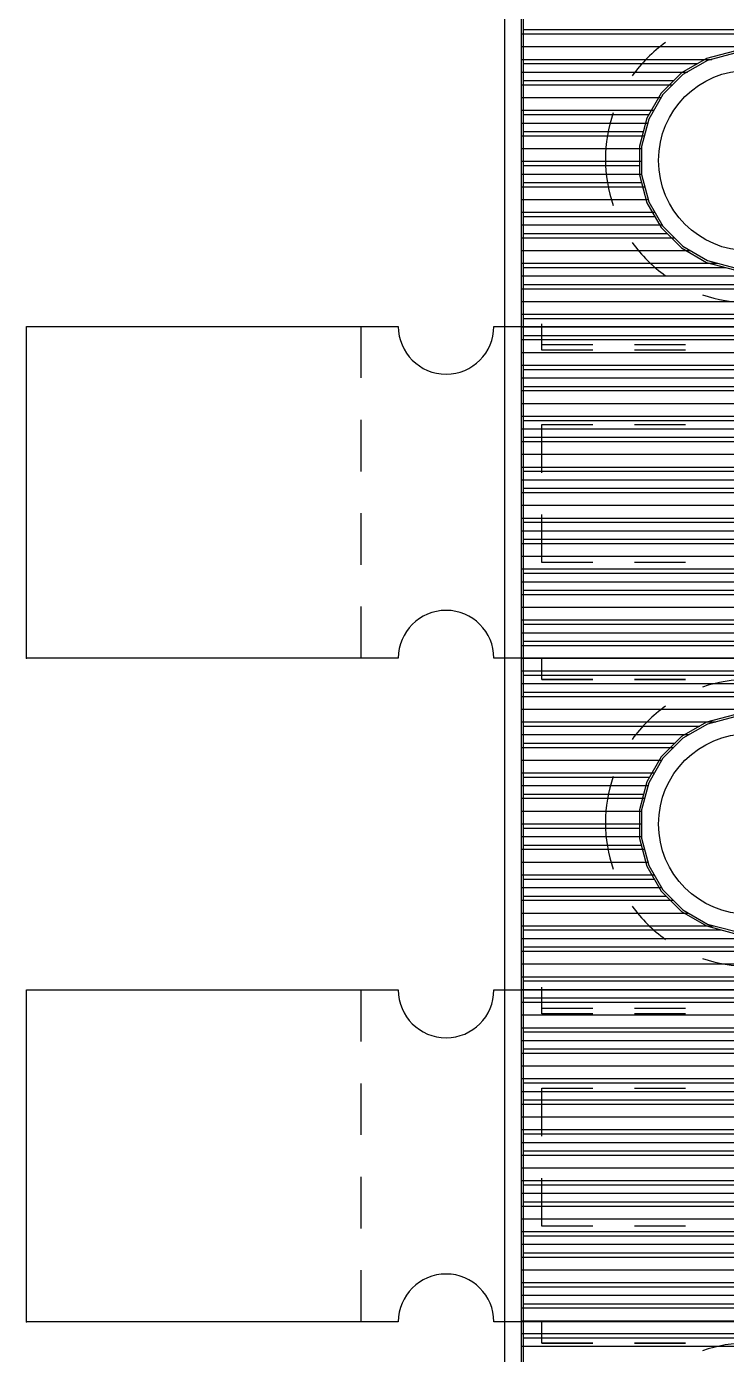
# Model space of a CAD drawing. Extents: x -0.45 to 6.54, y 0 to 7.98.
# Drawn here: x -0.45 to 0.209, y 3.424 to 4.675 of the extents above; entities that cross this region are included whole.
import ezdxf

# ---------------------------------------------------------------- set-up
doc = ezdxf.new("R2010")
doc.units = 0
for name, color, linetype in [('16', 175, 'CONTINUOUS'), ('2', 3, 'CONTINUOUS'), ('20', 6, 'CONTINUOUS'), ('23', 7, 'CONTINUOUS'), ('49', 253, 'CONTINUOUS'), ('51', 253, 'CONTINUOUS')]:
    doc.layers.add(name, color=color, linetype=linetype)

msp = doc.modelspace()

# ---------------------------------------------------------------- linework, layer by layer
at = {"layer": '16'}
for p, q in [((0.018, 0.2), (0.018, 7.78)), ((0.018, 4.672), (3.469, 4.672)), ((0.018, 4.656), (3.476017, 4.656)), ((0.018, 4.64), (0.18205, 4.64)), ((0.190243, 4.644731), (0.166757, 4.63117)), ((0.21644, 4.65175), (0.190243, 4.644731)), ((0.166757, 4.63117), (0.147579, 4.611993)), ((0.018, 4.624), (0.159586, 4.624)), ((0.018, 4.608), (0.145274, 4.608)), ((0.147579, 4.611993), (0.134019, 4.588507)), ((0.018, 4.592), (0.136036, 4.592)), ((0.134019, 4.588507), (0.127, 4.56231)), ((0.018, 4.576), (0.130668, 4.576)), ((0.018, 4.56), (0.127, 4.56)), ((0.127, 4.56231), (0.127, 4.53519)), ((0.018, 4.544), (0.127, 4.544)), ((0.018, 4.528), (0.128926, 4.528)), ((0.127, 4.53519), (0.134019, 4.508993)), ((0.018, 4.512), (0.133214, 4.512)), ((0.134019, 4.508993), (0.147579, 4.485507)), ((0.018, 4.496), (0.141521, 4.496)), ((0.018, 4.48), (0.153086, 4.48)), ((0.147579, 4.485507), (0.166757, 4.466329)), ((0.166757, 4.466329), (0.190243, 4.452769)), ((0.018, 4.464), (0.170791, 4.464)), ((0.190243, 4.452769), (0.21644, 4.44575)), ((0.018, 4.448), (0.208043, 4.448)), ((0.018, 4.432), (3.470593, 4.432)), ((0.018, 4.416), (3.469, 4.416)), ((0.018, 4.4), (3.473906, 4.4)), ((0.018, 4.384), (3.489773, 4.384)), ((0.018, 4.368), (1.815124, 4.368)), ((0.018, 4.352), (1.796122, 4.352)), ((0.018, 4.336), (0.916772, 4.336)), ((0.018, 4.32), (0.893944, 4.32)), ((0.018, 4.304), (0.878634, 4.304)), ((0.018, 4.288), (0.869397, 4.288)), ((0.018, 4.272), (0.862593, 4.272)), ((0.018, 4.256), (0.858306, 4.256)), ((0.018, 4.24), (0.857, 4.24)), ((0.018, 4.224), (0.857, 4.224)), ((0.018, 4.208), (0.860583, 4.208)), ((0.018, 4.192), (0.865067, 4.192)), ((0.018, 4.176), (0.874304, 4.176)), ((0.018, 4.16), (0.886444, 4.16)), ((0.018, 4.144), (0.903781, 4.144)), ((0.018, 4.128), (0.937396, 4.128)), ((0.018, 4.112), (6.362, 4.112)), ((0.018, 4.096), (6.362, 4.096)), ((0.018, 4.08), (6.06046, 4.08)), ((0.018, 4.064), (6.04446, 4.064)), ((0.018, 4.048), (6.036004, 4.048)), ((0.018, 4.032), (6.029376, 4.032)), ((0.018, 4.016), (0.183782, 4.016)), ((0.190243, 4.019731), (0.166757, 4.00617)), ((0.21644, 4.02675), (0.190243, 4.019731)), ((0.166757, 4.00617), (0.147579, 3.986993)), ((0.018, 4), (0.160586, 4)), ((0.018, 3.984), (0.145851, 3.984)), ((0.147579, 3.986993), (0.134019, 3.963507)), ((0.018, 3.968), (0.136614, 3.968)), ((0.018, 3.952), (0.130936, 3.952)), ((0.134019, 3.963507), (0.127, 3.93731)), ((0.018, 3.936), (0.127, 3.936)), ((0.127, 3.93731), (0.127, 3.91019)), ((0.018, 3.92), (0.127, 3.92)), ((0.018, 3.904), (0.128658, 3.904)), ((0.127, 3.91019), (0.134019, 3.883993)), ((0.018, 3.888), (0.132946, 3.888)), ((0.134019, 3.883993), (0.147579, 3.860507)), ((0.018, 3.872), (0.140944, 3.872)), ((0.018, 3.856), (0.152086, 3.856)), ((0.147579, 3.860507), (0.166757, 3.841329)), ((0.018, 3.84), (0.169059, 3.84)), ((0.166757, 3.841329), (0.190243, 3.827769)), ((0.190243, 3.827769), (0.21644, 3.82075)), ((0.018, 3.824), (0.204311, 3.824)), ((0.018, 3.808), (2.956195, 3.808)), ((0.018, 3.792), (2.234029, 3.792)), ((0.018, 3.776), (2.2208, 3.776)), ((0.018, 3.76), (2.2145, 3.76)), ((0.018, 3.744), (1.805695, 3.744)), ((0.018, 3.728), (1.794466, 3.728)), ((0.018, 3.712), (0.918504, 3.712)), ((0.018, 3.696), (0.894944, 3.696)), ((0.018, 3.68), (0.879212, 3.68)), ((0.018, 3.664), (0.869974, 3.664)), ((0.018, 3.648), (0.862861, 3.648)), ((0.018, 3.632), (0.858574, 3.632)), ((0.018, 3.616), (0.857, 3.616)), ((0.018, 3.6), (0.857, 3.6)), ((0.018, 3.584), (0.860315, 3.584)), ((0.018, 3.568), (0.864603, 3.568)), ((0.018, 3.552), (0.873727, 3.552)), ((0.018, 3.536), (0.885444, 3.536)), ((0.018, 3.52), (0.902049, 3.52)), ((0.018, 3.504), (0.933664, 3.504)), ((0.018, 3.488), (6.084252, 3.488)), ((0.018, 3.472), (6.362, 3.472)), ((0.018, 3.456), (6.362, 3.456)), ((0.018, 3.44), (6.362, 3.44))]:
    msp.add_line(p, q, dxfattribs=at)
at = {"layer": '2'}
for p, q in [((0.016, 0.2), (0.016, 7.78)), ((0.016, 4.668), (1.143, 4.668)), ((0.016, 4.656), (1.143, 4.656)), ((0.016, 4.644), (0.195244, 4.644)), ((0.191015, 4.642867), (0.167984, 4.62957)), ((0.216703, 4.64975), (0.191015, 4.642867)), ((0.016, 4.632), (0.172193, 4.632)), ((0.167984, 4.62957), (0.14918, 4.610765)), ((0.016, 4.62), (0.158414, 4.62)), ((0.016, 4.608), (0.147583, 4.608)), ((0.14918, 4.610765), (0.135883, 4.587734)), ((0.016, 4.596), (0.140655, 4.596)), ((0.016, 4.584), (0.134882, 4.584)), ((0.135883, 4.587734), (0.129, 4.562047)), ((0.016, 4.572), (0.131667, 4.572)), ((0.016, 4.56), (0.129, 4.56)), ((0.129, 4.562047), (0.129, 4.535453)), ((0.016, 4.548), (0.129, 4.548)), ((0.016, 4.536), (0.129, 4.536)), ((0.129, 4.535453), (0.135883, 4.509765)), ((0.016, 4.524), (0.132069, 4.524)), ((0.016, 4.512), (0.135284, 4.512)), ((0.135883, 4.509765), (0.14918, 4.486734)), ((0.016, 4.5), (0.141521, 4.5)), ((0.016, 4.488), (0.148449, 4.488)), ((0.14918, 4.486734), (0.167984, 4.46793)), ((0.016, 4.476), (0.159914, 4.476)), ((0.167984, 4.46793), (0.191015, 4.454633)), ((0.016, 4.464), (0.174791, 4.464)), ((0.191015, 4.454633), (0.216703, 4.44775)), ((0.016, 4.452), (0.200842, 4.452)), ((0.016, 4.44), (1.193, 4.44)), ((0.016, 4.428), (1.193, 4.428)), ((0.016, 4.416), (1.193, 4.416)), ((0.016, 4.404), (1.193, 4.404)), ((0.016, 4.392), (1.193, 4.392)), ((0.016, 4.38), (1.193, 4.38)), ((0.016, 4.368), (1.193, 4.368)), ((0.016, 4.356), (1.193, 4.356)), ((0.016, 4.344), (0.633258, 4.344)), ((0.016, 4.332), (0.603844, 4.332)), ((0.016, 4.32), (0.586772, 4.32)), ((0.016, 4.308), (0.574772, 4.308)), ((0.016, 4.296), (0.566325, 4.296)), ((0.016, 4.284), (0.559397, 4.284)), ((0.016, 4.272), (0.554664, 4.272)), ((0.016, 4.26), (0.551448, 4.26)), ((0.016, 4.248), (0.549, 4.248)), ((0.016, 4.236), (0.549, 4.236)), ((0.016, 4.224), (0.549, 4.224)), ((0.016, 4.212), (0.551582, 4.212)), ((0.016, 4.2), (0.554797, 4.2)), ((0.016, 4.188), (0.559685, 4.188)), ((0.016, 4.176), (0.566614, 4.176)), ((0.016, 4.164), (0.575272, 4.164)), ((0.016, 4.152), (0.587272, 4.152)), ((0.016, 4.14), (0.60471, 4.14)), ((0.016, 4.128), (0.635123, 4.128)), ((0.016, 4.116), (1.193, 4.116)), ((0.016, 4.104), (1.193, 4.104)), ((0.016, 4.092), (1.193, 4.092)), ((0.016, 4.08), (1.193, 4.08)), ((0.016, 4.068), (1.193, 4.068)), ((0.016, 4.056), (1.193, 4.056)), ((0.016, 4.044), (1.193, 4.044)), ((0.016, 4.032), (1.193, 4.032)), ((0.016, 4.02), (0.198976, 4.02)), ((0.191015, 4.017867), (0.167984, 4.00457)), ((0.216703, 4.02475), (0.191015, 4.017867)), ((0.016, 4.008), (0.173925, 4.008)), ((0.167984, 4.00457), (0.14918, 3.985765)), ((0.016, 3.996), (0.159414, 3.996)), ((0.016, 3.984), (0.148161, 3.984)), ((0.14918, 3.985765), (0.135883, 3.962734)), ((0.016, 3.972), (0.141233, 3.972)), ((0.016, 3.96), (0.13515, 3.96)), ((0.135883, 3.962734), (0.129, 3.937047)), ((0.016, 3.948), (0.131935, 3.948)), ((0.016, 3.936), (0.129, 3.936)), ((0.129, 3.937047), (0.129, 3.910453)), ((0.016, 3.924), (0.129, 3.924)), ((0.016, 3.912), (0.129, 3.912)), ((0.129, 3.910453), (0.135883, 3.884765)), ((0.016, 3.9), (0.131801, 3.9)), ((0.016, 3.888), (0.135016, 3.888)), ((0.135883, 3.884765), (0.14918, 3.861734)), ((0.016, 3.876), (0.140944, 3.876)), ((0.016, 3.864), (0.147872, 3.864)), ((0.016, 3.852), (0.158914, 3.852)), ((0.14918, 3.861734), (0.167984, 3.84293)), ((0.016, 3.84), (0.173059, 3.84)), ((0.167984, 3.84293), (0.191015, 3.829633)), ((0.016, 3.828), (0.19711, 3.828)), ((0.191015, 3.829633), (0.216703, 3.82275)), ((0.016, 3.816), (1.243, 3.816)), ((0.016, 3.804), (1.243, 3.804)), ((0.016, 3.792), (1.243, 3.792)), ((0.016, 3.78), (1.243, 3.78)), ((0.016, 3.768), (1.243, 3.768)), ((0.016, 3.756), (1.243, 3.756)), ((0.016, 3.744), (1.243, 3.744)), ((0.016, 3.732), (1.243, 3.732)), ((0.016, 3.72), (0.63699, 3.72)), ((0.016, 3.708), (0.605576, 3.708)), ((0.016, 3.696), (0.587772, 3.696)), ((0.016, 3.684), (0.575772, 3.684)), ((0.016, 3.672), (0.566902, 3.672)), ((0.016, 3.66), (0.559974, 3.66)), ((0.016, 3.648), (0.554932, 3.648)), ((0.016, 3.636), (0.551716, 3.636)), ((0.016, 3.624), (0.549, 3.624)), ((0.016, 3.612), (0.549, 3.612)), ((0.016, 3.6), (0.549, 3.6)), ((0.016, 3.588), (0.551314, 3.588)), ((0.016, 3.576), (0.55453, 3.576)), ((0.016, 3.564), (0.559108, 3.564)), ((0.016, 3.552), (0.566036, 3.552)), ((0.016, 3.54), (0.574272, 3.54)), ((0.016, 3.528), (0.586272, 3.528)), ((0.016, 3.516), (0.602978, 3.516)), ((0.016, 3.504), (0.631391, 3.504)), ((0.016, 3.492), (1.243, 3.492)), ((0.016, 3.48), (1.243, 3.48)), ((0.016, 3.468), (1.243, 3.468)), ((0.016, 3.456), (1.243, 3.456)), ((0.016, 3.444), (1.243, 3.444)), ((0.016, 3.432), (1.243, 3.432))]:
    msp.add_line(p, q, dxfattribs=at)
at = {"layer": '20'}
msp.add_line((0, 7.78), (0, 0.2), dxfattribs=at)
for centre in [(0.23, 4.54875), (0.23, 3.92375)]:
    msp.add_circle(centre, 0.085, dxfattribs=at)
at = {"layer": '23'}
for p in [(-0.45, 4.08), (-0.45, 4.08), (-0.45, 3.455), (-0.45, 3.455)]:
    msp.add_point(p, dxfattribs=at)
at = {"layer": '49'}
for p, q in [((0.035, 4.375), (0.035, 4.395)), ((0.035, 4.37), (0.035, 4.39)), ((0.035, 4.37), (0.035, 4.39)), ((0.083025, 4.375), (0.035, 4.375)), ((0.083025, 4.37), (0.035, 4.37)), ((0.083025, 4.37), (0.035, 4.37)), ((0.17042, 4.375), (0.122395, 4.375)), ((0.17042, 4.37), (0.122395, 4.37)), ((0.17042, 4.37), (0.122395, 4.37)), ((0.035, 4.254685), (0.035, 4.3)), ((0.035, 4.3), (0.083025, 4.3)), ((0.035, 4.254685), (0.035, 4.3)), ((0.035, 4.3), (0.083025, 4.3)), ((0.122395, 4.3), (0.17042, 4.3)), ((0.122395, 4.3), (0.17042, 4.3)), ((0.035, 4.17), (0.035, 4.215315)), ((0.035, 4.17), (0.035, 4.215315)), ((0.083025, 4.17), (0.035, 4.17)), ((0.083025, 4.17), (0.035, 4.17)), ((0.17042, 4.17), (0.122395, 4.17)), ((0.17042, 4.17), (0.122395, 4.17)), ((0.035, 4.06), (0.035, 4.08)), ((0.035, 4.06), (0.035, 4.08)), ((0.035, 4.06), (0.035, 4.08)), ((0.083025, 4.06), (0.035, 4.06)), ((0.083025, 4.06), (0.035, 4.06)), ((0.035, 4.06), (0.083025, 4.06)), ((0.17042, 4.06), (0.122395, 4.06)), ((0.17042, 4.06), (0.122395, 4.06)), ((0.122395, 4.06), (0.17042, 4.06)), ((0.035, 3.75), (0.035, 3.77)), ((0.035, 3.745), (0.035, 3.765)), ((0.035, 3.745), (0.035, 3.765)), ((0.083025, 3.75), (0.035, 3.75)), ((0.083025, 3.745), (0.035, 3.745)), ((0.083025, 3.745), (0.035, 3.745)), ((0.17042, 3.75), (0.122395, 3.75)), ((0.17042, 3.745), (0.122395, 3.745)), ((0.17042, 3.745), (0.122395, 3.745)), ((0.035, 3.629685), (0.035, 3.675)), ((0.035, 3.675), (0.083025, 3.675)), ((0.035, 3.629685), (0.035, 3.675)), ((0.035, 3.675), (0.083025, 3.675)), ((0.122395, 3.675), (0.17042, 3.675)), ((0.122395, 3.675), (0.17042, 3.675)), ((0.035, 3.545), (0.035, 3.590315)), ((0.035, 3.545), (0.035, 3.590315)), ((0.083025, 3.545), (0.035, 3.545)), ((0.083025, 3.545), (0.035, 3.545)), ((0.17042, 3.545), (0.122395, 3.545)), ((0.17042, 3.545), (0.122395, 3.545)), ((0.035, 3.435), (0.035, 3.455)), ((0.035, 3.435), (0.035, 3.455)), ((0.035, 3.435), (0.035, 3.455)), ((0.083025, 3.435), (0.035, 3.435)), ((0.083025, 3.435), (0.035, 3.435)), ((0.035, 3.435), (0.083025, 3.435)), ((0.17042, 3.435), (0.122395, 3.435)), ((0.17042, 3.435), (0.122395, 3.435)), ((0.122395, 3.435), (0.17042, 3.435))]:
    msp.add_line(p, q, dxfattribs=at)
for centre, start, end in [((0.23, 4.55), 125.569727, 144.430273), ((0.23, 4.55), 161.139443, 179.999989), ((0.23, 4.55), 180.000011, 198.860557), ((0.23, 4.55), 215.569727, 234.430273), ((0.23, 4.55), 251.139443, 269.999989), ((0.23, 3.925), 90.000011, 108.860557), ((0.23, 3.925), 125.569727, 144.430273), ((0.23, 3.925), 161.139443, 179.999989), ((0.23, 3.925), 180.000011, 198.860557), ((0.23, 3.925), 215.569727, 234.430273), ((0.23, 3.925), 251.139443, 269.999989), ((0.23, 3.3), 90.000011, 108.860557)]:
    msp.add_arc(centre, 0.135, start, end, dxfattribs=at)
at = {"layer": '51'}
for p, q in [((-0.45, 4.08), (-0.45, 4.3925)), ((-0.45, 4.3925), (-0.135, 4.3925)), ((-0.45, 4.08), (-0.45, 4.3925)), ((-0.45, 4.3925), (-0.135, 4.3925)), ((-0.135, 4.3925), (-0.1, 4.3925)), ((-0.135, 4.343903), (-0.135, 4.3925)), ((-0.135, 4.3925), (-0.1, 4.3925)), ((-0.135, 4.343903), (-0.135, 4.3925)), ((-0.01, 4.3925), (0.52, 4.3925)), ((-0.01, 4.3925), (0.52, 4.3925)), ((-0.135, 4.255935), (-0.135, 4.304532)), ((-0.135, 4.255935), (-0.135, 4.304532)), ((-0.135, 4.167968), (-0.135, 4.216565)), ((-0.135, 4.167968), (-0.135, 4.216565)), ((-0.135, 4.08), (-0.135, 4.128597)), ((-0.135, 4.08), (-0.135, 4.128597)), ((-0.135, 4.08), (-0.45, 4.08)), ((-0.135, 4.08), (-0.45, 4.08)), ((-0.1, 4.08), (-0.135, 4.08)), ((-0.1, 4.08), (-0.135, 4.08)), ((0.52, 4.08), (-0.01, 4.08)), ((0.52, 4.08), (-0.01, 4.08)), ((-0.45, 3.455), (-0.45, 3.7675)), ((-0.45, 3.7675), (-0.135, 3.7675)), ((-0.45, 3.455), (-0.45, 3.7675)), ((-0.45, 3.7675), (-0.135, 3.7675)), ((-0.135, 3.7675), (-0.1, 3.7675)), ((-0.135, 3.718903), (-0.135, 3.7675)), ((-0.135, 3.7675), (-0.1, 3.7675)), ((-0.135, 3.718903), (-0.135, 3.7675)), ((-0.01, 3.7675), (0.52, 3.7675)), ((-0.01, 3.7675), (0.52, 3.7675)), ((-0.135, 3.630935), (-0.135, 3.679532)), ((-0.135, 3.630935), (-0.135, 3.679532)), ((-0.135, 3.542968), (-0.135, 3.591565)), ((-0.135, 3.542968), (-0.135, 3.591565)), ((-0.135, 3.455), (-0.135, 3.503597)), ((-0.135, 3.455), (-0.135, 3.503597)), ((-0.135, 3.455), (-0.45, 3.455)), ((-0.135, 3.455), (-0.45, 3.455)), ((-0.1, 3.455), (-0.135, 3.455)), ((-0.1, 3.455), (-0.135, 3.455)), ((0.52, 3.455), (-0.01, 3.455)), ((0.52, 3.455), (-0.01, 3.455))]:
    msp.add_line(p, q, dxfattribs=at)
for centre, start, end in [((-0.055, 4.3925), 180, 0), ((-0.055, 4.3925), 180, 0), ((-0.055, 4.08), 0, 180), ((-0.055, 4.08), 0, 180), ((-0.055, 3.7675), 180, 0), ((-0.055, 3.7675), 180, 0), ((-0.055, 3.455), 0, 180), ((-0.055, 3.455), 0, 180)]:
    msp.add_arc(centre, 0.045, start, end, dxfattribs=at)

doc.saveas('drawing.dxf')
